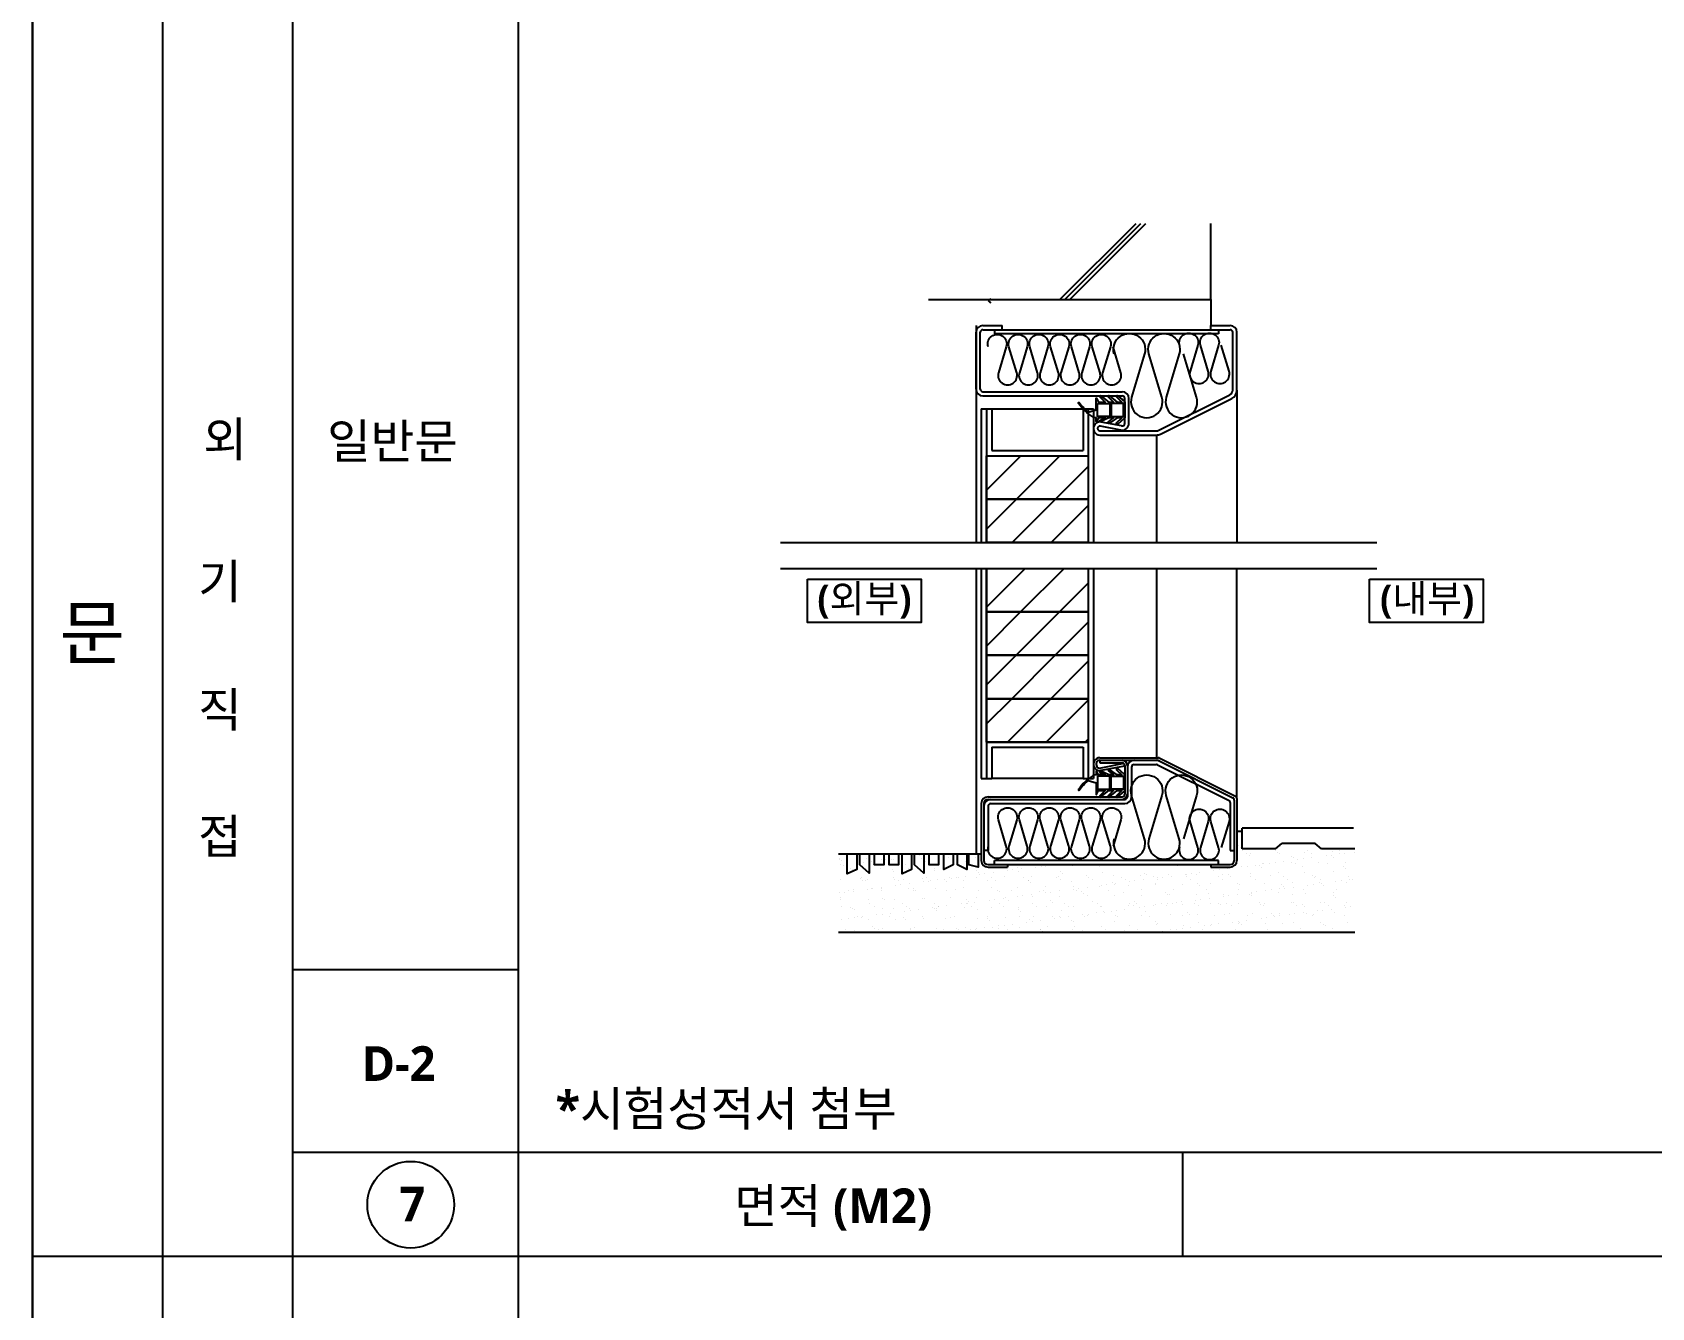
# Model space of a CAD drawing. Header units: millimetres. Extents: x 0 to 190005487, y 0 to 455456909.
# Drawn here: x 4299 to 5232, y 1022 to 1757 of the extents above; entities that cross this region are included whole.
import ezdxf
from ezdxf.enums import TextEntityAlignment as Align

# ---------------------------------------------------------------- set-up
doc = ezdxf.new("R2010")
doc.units = ezdxf.units.MM
doc.header["$LTSCALE"] = 800
doc.header["$MEASUREMENT"] = 0
doc.layers.get('0').update_dxf_attribs({"linetype": 'CONTINUOUS'})
for name, color, linetype in [('AA-BORD-FORM', 7, 'CONTINUOUS'), ('AA-DWXM-DOOR', 4, 'CONTINUOUS'), ('AA-DWXS', 8, 'CONTINUOUS'), ('AA-FLXS-FINL', 4, 'CONTINUOUS'), ('AA-WAXM-CONC', 2, 'CONTINUOUS'), ('AA-WAXS-FRPR', 9, 'CONTINUOUS'), ('AA-XXXX-PATT', 9, 'CONTINUOUS'), ('AA-XXXX-TEXT', 3, 'CONTINUOUS'), ('COL', 2, 'CONTINUOUS'), ('COR', 4, 'CONTINUOUS'), ('ETC', 6, 'CONTINUOUS'), ('WAL', 3, 'CONTINUOUS')]:
    doc.layers.add(name, color=color, linetype=linetype)
doc.styles.add('SH_대대리576', font='')
doc.styles.get('SH_대대리576').set_extended_font_data('NanumGothic', bold=True)
pattern_1 = [(45, (-923972.606, -105320.161), (-11.22532015, 11.22532015), [])]

# ---------------------------------------------------------------- blocks, each defined once
blk = doc.blocks.new('*X17')
at = {"color": 0}
for p, q in [((266376.8, 27664.2), (266376.8, 27664.2)), ((265647.3, 27637.8), (265647.3, 27637.8)), ((265755.8, 27634.2), (265755.8, 27634.2)), ((265766.2, 27635.6), (265766.2, 27635.6)), ((265782.4, 27637.7), (265782.4, 27637.7)), ((266378.3, 27654.1), (266378.3, 27654.1)), ((266382, 27650.7), (266382, 27650.7)), ((266386.3, 27644.5), (266386.3, 27644.5)), ((266394.7, 27639.1), (266394.7, 27639.1)), ((266399.4, 27634.8), (266399.4, 27634.8)), ((266401.1, 27639.9), (266401.1, 27639.9)), ((266448.6, 27644.6), (266448.6, 27644.6)), ((266453.4, 27640.6), (266453.4, 27640.6)), ((266457, 27639.2), (266457, 27639.2)), ((266459.5, 27652.3), (266459.5, 27652.3)), ((266479.4, 27634.1), (266479.4, 27634.1)), ((266504.6, 27640.3), (266504.6, 27640.3)), ((266510.8, 27644.7), (266510.8, 27644.7)), ((266519.3, 27639.4), (266519.3, 27639.4)), ((266546.3, 27634.7), (266546.3, 27634.7)), ((266556.8, 27636.1), (266556.8, 27636.1)), ((266558.6, 27642.3), (266558.6, 27642.3)), ((266573, 27638.2), (266573, 27638.2)), ((266573.1, 27644.8), (266573.1, 27644.8)), ((266581.6, 27639.5), (266581.6, 27639.5)), ((266600.2, 27641.8), (266600.2, 27641.8)), ((265613.1, 27628.8), (265613.1, 27628.8)), ((265613.4, 27628.1), (265613.4, 27628.1)), ((265615.4, 27618.3), (265615.4, 27618.3)), ((265616.8, 27625.5), (265616.8, 27625.5)), ((265620.9, 27616.5), (265620.9, 27616.5)), ((265634.2, 27609.5), (265634.2, 27609.5)), ((265638.8, 27608), (265638.8, 27608)), ((265648.1, 27620), (265648.1, 27620)), ((265658.5, 27621.4), (265658.5, 27621.4)), ((265665.8, 27628.7), (265665.8, 27628.7)), ((265674.8, 27623.6), (265674.8, 27623.6)), ((265677.7, 27618.4), (265677.7, 27618.4)), ((265692.8, 27610), (265692.8, 27610)), ((265694.3, 27627.1), (265694.3, 27627.1)), ((265701.9, 27627.1), (265701.9, 27627.1)), ((265712.3, 27628.5), (265712.3, 27628.5)), ((265714.2, 27608.8), (265714.2, 27608.8)), ((265716.9, 27628.5), (265716.9, 27628.5)), ((265717.9, 27605.4), (265717.9, 27605.4)), ((265728.6, 27630.6), (265728.6, 27630.6)), ((265740, 27618.5), (265740, 27618.5)), ((265745.2, 27610.6), (265745.2, 27610.6)), ((265771, 27630.4), (265771, 27630.4)), ((265774.4, 27626.4), (265774.4, 27626.4)), ((265778.1, 27623), (265778.1, 27623)), ((265795.5, 27607.1), (265795.5, 27607.1)), ((265796.3, 27610.4), (265796.3, 27610.4)), ((265802.3, 27618.7), (265802.3, 27618.7)), ((265823.3, 27631.1), (265823.3, 27631.1)), ((265850.4, 27612.3), (265850.4, 27612.3)), ((265855.6, 27624.6), (265855.6, 27624.6)), ((265864.5, 27618.8), (265864.5, 27618.8)), ((265874.5, 27630.8), (265874.5, 27630.8)), ((265875.5, 27606.4), (265875.5, 27606.4)), ((265879.2, 27603), (265879.2, 27603)), ((265908.5, 27602.6), (265908.5, 27602.6)), ((265935.7, 27606.1), (265935.7, 27606.1)), ((265946.1, 27607.5), (265946.1, 27607.5)), ((265953.9, 27612.8), (265953.9, 27612.8)), ((265956.7, 27604.6), (265956.7, 27604.6)), ((265962.4, 27609.6), (265962.4, 27609.6)), ((265989.5, 27613.2), (265989.5, 27613.2)), ((266000, 27614.6), (266000, 27614.6)), ((266007.9, 27614.7), (266007.9, 27614.7)), ((266016.2, 27616.7), (266016.2, 27616.7)), ((266036.7, 27603.9), (266036.7, 27603.9)), ((266060.2, 27615.4), (266060.2, 27615.4)), ((266111.4, 27615.1), (266111.4, 27615.1)), ((266117.9, 27602.1), (266117.9, 27602.1)), ((266165.4, 27617.1), (266165.4, 27617.1)), ((266217.8, 27617.7), (266217.8, 27617.7)), ((266261.8, 27615.6), (266261.8, 27615.6)), ((266268.9, 27617.5), (266268.9, 27617.5)), ((266303.8, 27602.8), (266303.8, 27602.8)), ((266331, 27606.4), (266331, 27606.4)), ((266341.4, 27607.8), (266341.4, 27607.8)), ((266357.7, 27609.9), (266357.7, 27609.9)), ((266375.3, 27620.1), (266375.3, 27620.1)), ((266384.8, 27613.5), (266384.8, 27613.5)), ((266395.2, 27614.8), (266395.2, 27614.8)), ((266411.5, 27617), (266411.5, 27617)), ((266419.3, 27616.6), (266419.3, 27616.6)), ((266423, 27613.2), (266423, 27613.2)), ((266425.1, 27619.8), (266425.1, 27619.8)), ((266426.5, 27619.9), (266426.5, 27619.9)), ((266438.7, 27620.6), (266438.7, 27620.6)), ((266449.1, 27621.9), (266449.1, 27621.9)), ((266454.7, 27602), (266454.7, 27602)), ((266465.3, 27624.1), (266465.3, 27624.1)), ((266480.5, 27621.8), (266480.5, 27621.8)), ((266483.1, 27630.7), (266483.1, 27630.7)), ((266487.4, 27619.9), (266487.4, 27619.9)), ((266492.5, 27627.7), (266492.5, 27627.7)), ((266500.5, 27614.8), (266500.5, 27614.8)), ((266502.9, 27629), (266502.9, 27629)), ((266505.9, 27601.8), (266505.9, 27601.8)), ((266519.2, 27631.2), (266519.2, 27631.2)), ((266532.8, 27622.5), (266532.8, 27622.5)), ((266549.6, 27620), (266549.6, 27620)), ((266559.9, 27603.7), (266559.9, 27603.7)), ((266560.6, 27632.3), (266560.6, 27632.3)), ((266580.6, 27614.1), (266580.6, 27614.1)), ((266584, 27622.2), (266584, 27622.2)), ((266584.2, 27610.7), (266584.2, 27610.7)), ((265614.7, 27589.5), (265614.7, 27589.5)), ((265654.1, 27591.3), (265654.1, 27591.3)), ((265655, 27593.1), (265655, 27593.1)), ((265657.8, 27587.9), (265657.8, 27587.9)), ((265663.5, 27587.7), (265663.5, 27587.7)), ((265666.5, 27570.7), (265666.5, 27570.7)), ((265667, 27590.2), (265667, 27590.2)), ((265675.2, 27571.9), (265675.2, 27571.9)), ((265676.9, 27572.1), (265676.9, 27572.1)), ((265693.2, 27574.2), (265693.2, 27574.2)), ((265694.1, 27571.4), (265694.1, 27571.4)), ((265717.3, 27593.2), (265717.3, 27593.2)), ((265718.2, 27589.9), (265718.2, 27589.9)), ((265720.4, 27577.8), (265720.4, 27577.8)), ((265725.8, 27587.8), (265725.8, 27587.8)), ((265730.8, 27579.2), (265730.8, 27579.2)), ((265735.3, 27589.5), (265735.3, 27589.5)), ((265746.4, 27572.1), (265746.4, 27572.1)), ((265747, 27581.3), (265747, 27581.3)), ((265755.2, 27571.3), (265755.2, 27571.3)), ((265772.2, 27591.9), (265772.2, 27591.9)), ((265774.2, 27584.9), (265774.2, 27584.9)), ((265779.6, 27593.3), (265779.6, 27593.3)), ((265784.6, 27586.2), (265784.6, 27586.2)), ((265788, 27587.9), (265788, 27587.9)), ((265797.6, 27571.9), (265797.6, 27571.9)), ((265800.9, 27588.4), (265800.9, 27588.4)), ((265815.4, 27588.8), (265815.4, 27588.8)), ((265819, 27585.4), (265819, 27585.4)), ((265824.6, 27592.6), (265824.6, 27592.6)), ((265828, 27592), (265828, 27592)), ((265838.5, 27593.3), (265838.5, 27593.3)), ((265841.9, 27593.4), (265841.9, 27593.4)), ((265850.3, 27588), (265850.3, 27588)), ((265851.6, 27573.8), (265851.6, 27573.8)), ((265854.7, 27595.5), (265854.7, 27595.5)), ((265875.7, 27592.3), (265875.7, 27592.3)), ((265881.9, 27599), (265881.9, 27599)), ((265892.3, 27600.4), (265892.3, 27600.4)), ((265896.6, 27587), (265896.6, 27587)), ((265904, 27574.5), (265904, 27574.5)), ((265904.2, 27593.5), (265904.2, 27593.5)), ((265912.6, 27588.1), (265912.6, 27588.1)), ((265929.8, 27594.3), (265929.8, 27594.3)), ((265955.1, 27574.2), (265955.1, 27574.2)), ((265966.5, 27593.6), (265966.5, 27593.6)), ((265974.9, 27588.3), (265974.9, 27588.3)), ((265976.6, 27586.4), (265976.6, 27586.4)), ((265980.3, 27583), (265980.3, 27583)), ((265982.1, 27594.9), (265982.1, 27594.9)), ((266009.2, 27576.2), (266009.2, 27576.2)), ((266028.7, 27593.7), (266028.7, 27593.7)), ((266033.3, 27594.7), (266033.3, 27594.7)), ((266037.2, 27588.4), (266037.2, 27588.4)), ((266040.4, 27600.5), (266040.4, 27600.5)), ((266057.8, 27584.6), (266057.8, 27584.6)), ((266061.5, 27576.8), (266061.5, 27576.8)), ((266061.8, 27571), (266061.8, 27571)), ((266072.2, 27572.3), (266072.2, 27572.3)), ((266087.3, 27596.6), (266087.3, 27596.6)), ((266088.5, 27574.5), (266088.5, 27574.5)), ((266091, 27593.9), (266091, 27593.9)), ((266099.5, 27588.5), (266099.5, 27588.5)), ((266112.7, 27576.6), (266112.7, 27576.6)), ((266115.7, 27578), (266115.7, 27578)), ((266126.1, 27579.4), (266126.1, 27579.4)), ((266137.8, 27583.9), (266137.8, 27583.9)), ((266139.6, 27597.3), (266139.6, 27597.3)), ((266141.5, 27580.5), (266141.5, 27580.5)), ((266142.3, 27581.5), (266142.3, 27581.5)), ((266153.3, 27594), (266153.3, 27594)), ((266161.7, 27588.6), (266161.7, 27588.6)), ((266166.7, 27578.5), (266166.7, 27578.5)), ((266169.5, 27585.1), (266169.5, 27585.1)), ((266179.9, 27586.5), (266179.9, 27586.5)), ((266190.8, 27597.1), (266190.8, 27597.1)), ((266196.2, 27588.6), (266196.2, 27588.6)), ((266198, 27601.5), (266198, 27601.5)), ((266201.6, 27598.1), (266201.6, 27598.1)), ((266215.6, 27594.1), (266215.6, 27594.1)), ((266219, 27582.1), (266219, 27582.1)), ((266219, 27579.2), (266219, 27579.2)), ((266223.3, 27592.2), (266223.3, 27592.2)), ((266224, 27588.7), (266224, 27588.7)), ((266233.7, 27593.6), (266233.7, 27593.6)), ((266244.8, 27599), (266244.8, 27599)), ((266250, 27595.7), (266250, 27595.7)), ((266270.2, 27579), (266270.2, 27579)), ((266277.2, 27599.3), (266277.2, 27599.3)), ((266277.9, 27594.2), (266277.9, 27594.2)), ((266279.2, 27599.7), (266279.2, 27599.7)), ((266286.3, 27588.8), (266286.3, 27588.8)), ((266287.6, 27600.7), (266287.6, 27600.7)), ((266297.2, 27599.7), (266297.2, 27599.7)), ((266299.1, 27581.4), (266299.1, 27581.4)), ((266302.8, 27578.1), (266302.8, 27578.1)), ((266324.2, 27580.9), (266324.2, 27580.9)), ((266340.2, 27594.3), (266340.2, 27594.3)), ((266348.3, 27599.4), (266348.3, 27599.4)), ((266348.6, 27588.9), (266348.6, 27588.9)), ((266359.2, 27599), (266359.2, 27599)), ((266362.9, 27595.6), (266362.9, 27595.6)), ((266376.6, 27581.6), (266376.6, 27581.6)), ((266380.3, 27579.7), (266380.3, 27579.7)), ((266402.3, 27601.4), (266402.3, 27601.4)), ((266402.4, 27594.4), (266402.4, 27594.4)), ((266410.9, 27589), (266410.9, 27589)), ((266427.7, 27581.3), (266427.7, 27581.3)), ((266440.4, 27597.2), (266440.4, 27597.2)), ((266457.1, 27571.2), (266457.1, 27571.2)), ((266460.3, 27579), (266460.3, 27579)), ((266464, 27575.6), (266464, 27575.6)), ((266464.7, 27594.5), (266464.7, 27594.5)), ((266467.5, 27572.6), (266467.5, 27572.6)), ((266473.2, 27589.2), (266473.2, 27589.2)), ((266481.7, 27583.3), (266481.7, 27583.3)), ((266483.8, 27574.7), (266483.8, 27574.7)), ((266510.9, 27578.3), (266510.9, 27578.3)), ((266520.4, 27596.5), (266520.4, 27596.5)), ((266521.4, 27579.7), (266521.4, 27579.7)), ((266524.1, 27593.2), (266524.1, 27593.2)), ((266527, 27594.6), (266527, 27594.6)), ((266534.1, 27583.9), (266534.1, 27583.9)), ((266535.4, 27589.3), (266535.4, 27589.3)), ((266537.6, 27581.8), (266537.6, 27581.8)), ((266541.5, 27577.2), (266541.5, 27577.2)), ((266564.8, 27585.4), (266564.8, 27585.4)), ((266575.2, 27586.8), (266575.2, 27586.8)), ((266585.3, 27583.7), (266585.3, 27583.7)), ((266589.3, 27594.8), (266589.3, 27594.8)), ((266591.5, 27588.9), (266591.5, 27588.9)), ((266597.7, 27589.4), (266597.7, 27589.4)), ((265612.7, 27563.6), (265612.7, 27563.6)), ((265615.1, 27554.4), (265615.1, 27554.4)), ((265616, 27551), (265616, 27551)), ((265623.1, 27565), (265623.1, 27565)), ((265631.6, 27568.2), (265631.6, 27568.2)), ((265639.4, 27567.1), (265639.4, 27567.1)), ((265640.1, 27569.5), (265640.1, 27569.5)), ((265668.3, 27551.7), (265668.3, 27551.7)), ((265671.2, 27543), (265671.2, 27543)), ((265693.8, 27568.3), (265693.8, 27568.3)), ((265695.1, 27553.7), (265695.1, 27553.7)), ((265698.8, 27550.3), (265698.8, 27550.3)), ((265719.5, 27551.4), (265719.5, 27551.4)), ((265733.5, 27543.1), (265733.5, 27543.1)), ((265756.1, 27568.5), (265756.1, 27568.5)), ((265758.9, 27567.9), (265758.9, 27567.9)), ((265773.5, 27553.4), (265773.5, 27553.4)), ((265776.3, 27551.9), (265776.3, 27551.9)), ((265795.8, 27543.2), (265795.8, 27543.2)), ((265818.4, 27568.6), (265818.4, 27568.6)), ((265825.8, 27554), (265825.8, 27554)), ((265836.4, 27569.5), (265836.4, 27569.5)), ((265846.5, 27542.6), (265846.5, 27542.6)), ((265856.4, 27551.3), (265856.4, 27551.3)), ((265856.9, 27544), (265856.9, 27544)), ((265858, 27543.3), (265858, 27543.3)), ((265860, 27547.9), (265860, 27547.9)), ((265873.2, 27546.1), (265873.2, 27546.1)), ((265877, 27553.8), (265877, 27553.8)), ((265880.7, 27568.7), (265880.7, 27568.7)), ((265900.3, 27549.7), (265900.3, 27549.7)), ((265910.7, 27551.1), (265910.7, 27551.1)), ((265916.5, 27568.8), (265916.5, 27568.8)), ((265920.2, 27565.4), (265920.2, 27565.4)), ((265920.3, 27543.4), (265920.3, 27543.4)), ((265927, 27553.2), (265927, 27553.2)), ((265931, 27555.7), (265931, 27555.7)), ((265937.6, 27549.5), (265937.6, 27549.5)), ((265943, 27568.8), (265943, 27568.8)), ((265954.2, 27556.8), (265954.2, 27556.8)), ((265964.6, 27558.1), (265964.6, 27558.1)), ((265980.8, 27560.3), (265980.8, 27560.3)), ((265982.6, 27543.5), (265982.6, 27543.5)), ((265983.4, 27556.4), (265983.4, 27556.4)), ((265997.7, 27567), (265997.7, 27567)), ((266005.3, 27568.9), (266005.3, 27568.9)), ((266008, 27563.9), (266008, 27563.9)), ((266017.6, 27548.8), (266017.6, 27548.8)), ((266018.4, 27565.2), (266018.4, 27565.2)), ((266021.3, 27545.4), (266021.3, 27545.4)), ((266034.5, 27556.1), (266034.5, 27556.1)), ((266034.7, 27567.4), (266034.7, 27567.4)), ((266044.9, 27543.7), (266044.9, 27543.7)), ((266067.5, 27569), (266067.5, 27569)), ((266077.7, 27566.3), (266077.7, 27566.3)), ((266081.4, 27563), (266081.4, 27563)), ((266088.5, 27558.1), (266088.5, 27558.1)), ((266098.8, 27547), (266098.8, 27547)), ((266107.2, 27543.8), (266107.2, 27543.8)), ((266129.8, 27569.1), (266129.8, 27569.1)), ((266140.9, 27558.8), (266140.9, 27558.8)), ((266158.9, 27564.6), (266158.9, 27564.6)), ((266167.9, 27540), (266167.9, 27540)), ((266169.5, 27543.9), (266169.5, 27543.9)), ((266178.8, 27546.3), (266178.8, 27546.3)), ((266182.5, 27543), (266182.5, 27543)), ((266192.1, 27569.3), (266192.1, 27569.3)), ((266192.1, 27558.5), (266192.1, 27558.5)), ((266220.3, 27540.7), (266220.3, 27540.7)), ((266231.7, 27544), (266231.7, 27544)), ((266238.9, 27563.9), (266238.9, 27563.9)), ((266241.8, 27542.9), (266241.8, 27542.9)), ((266242.6, 27560.5), (266242.6, 27560.5)), ((266246.1, 27560.5), (266246.1, 27560.5)), ((266252.2, 27544.2), (266252.2, 27544.2)), ((266254.4, 27569.4), (266254.4, 27569.4)), ((266260, 27544.6), (266260, 27544.6)), ((266268.4, 27546.4), (266268.4, 27546.4)), ((266271.5, 27540.4), (266271.5, 27540.4)), ((266294, 27544.1), (266294, 27544.1)), ((266295.6, 27549.9), (266295.6, 27549.9)), ((266298.4, 27561.1), (266298.4, 27561.1)), ((266306, 27551.3), (266306, 27551.3)), ((266316.7, 27569.5), (266316.7, 27569.5)), ((266320.2, 27562.1), (266320.2, 27562.1)), ((266322.3, 27553.5), (266322.3, 27553.5)), ((266325.5, 27542.4), (266325.5, 27542.4)), ((266340.1, 27543.9), (266340.1, 27543.9)), ((266343.8, 27540.5), (266343.8, 27540.5)), ((266349.4, 27557), (266349.4, 27557)), ((266349.6, 27560.9), (266349.6, 27560.9)), ((266356.3, 27544.2), (266356.3, 27544.2)), ((266359.9, 27558.4), (266359.9, 27558.4)), ((266376.1, 27560.5), (266376.1, 27560.5)), ((266377.8, 27543), (266377.8, 27543)), ((266378.9, 27569.6), (266378.9, 27569.6)), ((266400.2, 27561.4), (266400.2, 27561.4)), ((266403.3, 27564.1), (266403.3, 27564.1)), ((266403.6, 27562.8), (266403.6, 27562.8)), ((266403.9, 27558.1), (266403.9, 27558.1)), ((266413.7, 27565.5), (266413.7, 27565.5)), ((266418.6, 27544.3), (266418.6, 27544.3)), ((266421.3, 27542.1), (266421.3, 27542.1)), ((266429, 27542.8), (266429, 27542.8)), ((266429.9, 27567.6), (266429.9, 27567.6)), ((266441.2, 27569.7), (266441.2, 27569.7)), ((266456, 27563.5), (266456, 27563.5)), ((266480.9, 27544.5), (266480.9, 27544.5)), ((266481.4, 27559.7), (266481.4, 27559.7)), ((266483, 27544.7), (266483, 27544.7)), ((266501.3, 27541.4), (266501.3, 27541.4)), ((266503.5, 27569.8), (266503.5, 27569.8)), ((266507.1, 27563.3), (266507.1, 27563.3)), ((266535.4, 27545.4), (266535.4, 27545.4)), ((266543.2, 27544.6), (266543.2, 27544.6)), ((266561.1, 27565.2), (266561.1, 27565.2)), ((266561.4, 27559), (266561.4, 27559)), ((266565.1, 27555.6), (266565.1, 27555.6)), ((266565.8, 27569.9), (266565.8, 27569.9)), ((266582.5, 27539.7), (266582.5, 27539.7)), ((266586.5, 27545.2), (266586.5, 27545.2)), ((265617.2, 27512.4), (265617.2, 27512.4)), ((265617.3, 27537.5), (265617.3, 27537.5)), ((265631.1, 27514.2), (265631.1, 27514.2)), ((265635, 27536.2), (265635, 27536.2)), ((265638.7, 27532.8), (265638.7, 27532.8)), ((265641.3, 27531), (265641.3, 27531)), ((265641.6, 27515.6), (265641.6, 27515.6)), ((265647.7, 27518.2), (265647.7, 27518.2)), ((265656.1, 27516.8), (265656.1, 27516.8)), ((265657.8, 27517.8), (265657.8, 27517.8)), ((265669.6, 27513.1), (265669.6, 27513.1)), ((265679.6, 27537.6), (265679.6, 27537.6)), ((265685, 27521.3), (265685, 27521.3)), ((265695.3, 27532.9), (265695.3, 27532.9)), ((265695.4, 27522.7), (265695.4, 27522.7)), ((265710, 27518.3), (265710, 27518.3)), ((265711.6, 27524.8), (265711.6, 27524.8)), ((265716.2, 27534.4), (265716.2, 27534.4)), ((265720.7, 27512.9), (265720.7, 27512.9)), ((265736.1, 27516.1), (265736.1, 27516.1)), ((265738.8, 27528.4), (265738.8, 27528.4)), ((265739.8, 27512.8), (265739.8, 27512.8)), ((265741.9, 27537.7), (265741.9, 27537.7)), ((265747.7, 27533.6), (265747.7, 27533.6)), ((265749.2, 27529.8), (265749.2, 27529.8)), ((265765.5, 27531.9), (265765.5, 27531.9)), ((265772.3, 27518.4), (265772.3, 27518.4)), ((265774.7, 27514.8), (265774.7, 27514.8)), ((265792.6, 27535.5), (265792.6, 27535.5)), ((265796.2, 27533.7), (265796.2, 27533.7)), ((265798.9, 27533.3), (265798.9, 27533.3)), ((265799.9, 27530.3), (265799.9, 27530.3)), ((265803.1, 27536.9), (265803.1, 27536.9)), ((265804.2, 27537.8), (265804.2, 27537.8)), ((265817.3, 27514.4), (265817.3, 27514.4)), ((265819.3, 27539), (265819.3, 27539)), ((265827.1, 27515.5), (265827.1, 27515.5)), ((265834.6, 27518.5), (265834.6, 27518.5)), ((265852.9, 27535.3), (265852.9, 27535.3)), ((265866.5, 27537.9), (265866.5, 27537.9)), ((265877.4, 27531.9), (265877.4, 27531.9)), ((265878.3, 27515.2), (265878.3, 27515.2)), ((265896.8, 27518.6), (265896.8, 27518.6)), ((265897.3, 27513.7), (265897.3, 27513.7)), ((265901, 27510.3), (265901, 27510.3)), ((265905.2, 27535.9), (265905.2, 27535.9)), ((265928.8, 27538.1), (265928.8, 27538.1)), ((265932.3, 27517.2), (265932.3, 27517.2)), ((265956.4, 27535.7), (265956.4, 27535.7)), ((265957.5, 27531.2), (265957.5, 27531.2)), ((265959.1, 27518.7), (265959.1, 27518.7)), ((265961.2, 27527.9), (265961.2, 27527.9)), ((265978.6, 27511.9), (265978.6, 27511.9)), ((265983, 27508.8), (265983, 27508.8)), ((265984.6, 27517.9), (265984.6, 27517.9)), ((265991, 27538.2), (265991, 27538.2)), ((265999.3, 27510.9), (265999.3, 27510.9)), ((266010.4, 27537.6), (266010.4, 27537.6)), ((266021.4, 27518.8), (266021.4, 27518.8)), ((266026.4, 27514.5), (266026.4, 27514.5)), ((266035.8, 27517.6), (266035.8, 27517.6)), ((266036.8, 27515.9), (266036.8, 27515.9)), ((266038.7, 27529.5), (266038.7, 27529.5)), ((266053.1, 27518), (266053.1, 27518)), ((266053.3, 27538.3), (266053.3, 27538.3)), ((266058.6, 27511.2), (266058.6, 27511.2)), ((266062.8, 27538.3), (266062.8, 27538.3)), ((266080.3, 27521.6), (266080.3, 27521.6)), ((266083.7, 27518.9), (266083.7, 27518.9)), ((266089.8, 27519.6), (266089.8, 27519.6)), ((266090.7, 27523), (266090.7, 27523)), ((266106.9, 27525.1), (266106.9, 27525.1)), ((266113.9, 27538.1), (266113.9, 27538.1)), ((266115.6, 27538.4), (266115.6, 27538.4)), ((266118.7, 27528.8), (266118.7, 27528.8)), ((266122.4, 27525.4), (266122.4, 27525.4)), ((266134.1, 27528.7), (266134.1, 27528.7)), ((266139.8, 27509.5), (266139.8, 27509.5)), ((266142.2, 27520.2), (266142.2, 27520.2)), ((266144.5, 27530.1), (266144.5, 27530.1)), ((266146, 27519.1), (266146, 27519.1)), ((266160.8, 27532.2), (266160.8, 27532.2)), ((266177.9, 27538.5), (266177.9, 27538.5)), ((266187.9, 27535.8), (266187.9, 27535.8)), ((266193.3, 27520), (266193.3, 27520)), ((266198.3, 27537.1), (266198.3, 27537.1)), ((266199.9, 27527), (266199.9, 27527)), ((266208.3, 27519.2), (266208.3, 27519.2)), ((266214.6, 27539.3), (266214.6, 27539.3)), ((266219.8, 27508.8), (266219.8, 27508.8)), ((266240.2, 27538.6), (266240.2, 27538.6)), ((266247.3, 27521.9), (266247.3, 27521.9)), ((266270.5, 27519.3), (266270.5, 27519.3)), ((266279.9, 27526.3), (266279.9, 27526.3)), ((266283.6, 27523), (266283.6, 27523)), ((266299.7, 27522.6), (266299.7, 27522.6)), ((266302.5, 27538.7), (266302.5, 27538.7)), ((266332.8, 27519.4), (266332.8, 27519.4)), ((266350.9, 27522.3), (266350.9, 27522.3)), ((266361.2, 27524.6), (266361.2, 27524.6)), ((266364.7, 27538.9), (266364.7, 27538.9)), ((266378.3, 27509), (266378.3, 27509)), ((266394.6, 27511.2), (266394.6, 27511.2)), ((266395.1, 27519.5), (266395.1, 27519.5)), ((266404.9, 27524.3), (266404.9, 27524.3)), ((266421.7, 27514.8), (266421.7, 27514.8)), ((266427, 27539), (266427, 27539)), ((266432.1, 27516.1), (266432.1, 27516.1)), ((266441.2, 27523.9), (266441.2, 27523.9)), ((266444.9, 27520.5), (266444.9, 27520.5)), ((266448.4, 27518.3), (266448.4, 27518.3)), ((266457.2, 27525), (266457.2, 27525)), ((266457.4, 27519.6), (266457.4, 27519.6)), ((266475.6, 27521.9), (266475.6, 27521.9)), ((266486, 27523.2), (266486, 27523.2)), ((266489.3, 27539.1), (266489.3, 27539.1)), ((266502.2, 27525.4), (266502.2, 27525.4)), ((266505, 27538.1), (266505, 27538.1)), ((266508.4, 27524.7), (266508.4, 27524.7)), ((266519.7, 27519.7), (266519.7, 27519.7)), ((266522.4, 27522.1), (266522.4, 27522.1)), ((266529.4, 27528.9), (266529.4, 27528.9)), ((266539.8, 27530.3), (266539.8, 27530.3)), ((266551.6, 27539.2), (266551.6, 27539.2)), ((266556.1, 27532.5), (266556.1, 27532.5)), ((266562.4, 27526.7), (266562.4, 27526.7)), ((266582, 27519.8), (266582, 27519.8)), ((266583.2, 27536), (266583.2, 27536)), ((266593.6, 27537.4), (266593.6, 27537.4)), ((265625.1, 27492.8), (265625.1, 27492.8)), ((265642.6, 27492.4), (265642.6, 27492.4)), ((265676, 27498.6), (265676, 27498.6)), ((265679.7, 27495.2), (265679.7, 27495.2)), ((265687.3, 27492.9), (265687.3, 27492.9)), ((265696.6, 27494.4), (265696.6, 27494.4)), ((265749, 27495), (265749, 27495)), ((265749.6, 27493), (265749.6, 27493)), ((265757.2, 27496.8), (265757.2, 27496.8)), ((265800.1, 27494.8), (265800.1, 27494.8)), ((265811.9, 27493.1), (265811.9, 27493.1)), ((265837.2, 27496.1), (265837.2, 27496.1)), ((265837.8, 27489.7), (265837.8, 27489.7)), ((265840.9, 27492.8), (265840.9, 27492.8)), ((265854.1, 27496.7), (265854.1, 27496.7)), ((265864.9, 27493.2), (265864.9, 27493.2)), ((265874.2, 27493.2), (265874.2, 27493.2)), ((265875.3, 27494.6), (265875.3, 27494.6)), ((265891.6, 27496.8), (265891.6, 27496.8)), ((265906.5, 27497.4), (265906.5, 27497.4)), ((265918.4, 27494.4), (265918.4, 27494.4)), ((265918.8, 27500.3), (265918.8, 27500.3)), ((265929.2, 27501.7), (265929.2, 27501.7)), ((265936.5, 27493.4), (265936.5, 27493.4)), ((265944.9, 27488), (265944.9, 27488)), ((265945.4, 27503.8), (265945.4, 27503.8)), ((265957.7, 27497.2), (265957.7, 27497.2)), ((265972.6, 27507.4), (265972.6, 27507.4)), ((265998.5, 27493.7), (265998.5, 27493.7)), ((265998.8, 27493.5), (265998.8, 27493.5)), ((266002.1, 27490.3), (266002.1, 27490.3)), ((266007.2, 27488.1), (266007.2, 27488.1)), ((266011.7, 27499.1), (266011.7, 27499.1)), ((266061, 27493.6), (266061, 27493.6)), ((266062.3, 27507.9), (266062.3, 27507.9)), ((266064, 27499.8), (266064, 27499.8)), ((266069.5, 27488.2), (266069.5, 27488.2)), ((266079.7, 27491.9), (266079.7, 27491.9)), ((266115.2, 27499.5), (266115.2, 27499.5)), ((266123.3, 27493.7), (266123.3, 27493.7)), ((266131.8, 27488.3), (266131.8, 27488.3)), ((266159.7, 27491.2), (266159.7, 27491.2)), ((266169.2, 27501.5), (266169.2, 27501.5)), ((266185.6, 27493.8), (266185.6, 27493.8)), ((266194, 27488.4), (266194, 27488.4)), ((266221.6, 27502.1), (266221.6, 27502.1)), ((266223.5, 27505.4), (266223.5, 27505.4)), ((266233, 27489.9), (266233, 27489.9)), ((266240.9, 27489.5), (266240.9, 27489.5)), ((266247.9, 27493.9), (266247.9, 27493.9)), ((266256.3, 27488.5), (266256.3, 27488.5)), ((266260.2, 27493.5), (266260.2, 27493.5)), ((266270.6, 27494.9), (266270.6, 27494.9)), ((266272.7, 27501.9), (266272.7, 27501.9)), ((266286.9, 27497), (266286.9, 27497)), ((266301, 27507), (266301, 27507)), ((266310.2, 27494), (266310.2, 27494)), ((266314, 27500.6), (266314, 27500.6)), ((266318.6, 27488.7), (266318.6, 27488.7)), ((266320.9, 27488.8), (266320.9, 27488.8)), ((266324.5, 27502), (266324.5, 27502)), ((266326.7, 27503.8), (266326.7, 27503.8)), ((266340.7, 27504.1), (266340.7, 27504.1)), ((266367.9, 27507.7), (266367.9, 27507.7)), ((266372.5, 27494.1), (266372.5, 27494.1)), ((266379.1, 27504.5), (266379.1, 27504.5)), ((266380.9, 27488.8), (266380.9, 27488.8)), ((266381.1, 27506.3), (266381.1, 27506.3)), ((266384.7, 27502.9), (266384.7, 27502.9)), ((266430.2, 27504.3), (266430.2, 27504.3)), ((266434.7, 27494.3), (266434.7, 27494.3)), ((266443.2, 27488.9), (266443.2, 27488.9)), ((266462.3, 27504.6), (266462.3, 27504.6)), ((266484.3, 27506.2), (266484.3, 27506.2)), ((266497, 27494.4), (266497, 27494.4)), ((266505.5, 27489), (266505.5, 27489)), ((266536.6, 27506.9), (266536.6, 27506.9)), ((266542.3, 27503.9), (266542.3, 27503.9)), ((266546, 27500.5), (266546, 27500.5)), ((266559.3, 27494.5), (266559.3, 27494.5)), ((266563.7, 27488.1), (266563.7, 27488.1)), ((266567.7, 27489.1), (266567.7, 27489.1)), ((266587.8, 27506.6), (266587.8, 27506.6))]:
    blk.add_line(p, q, dxfattribs=at)
blk = doc.blocks.new('ssd')
at = {"color": 0}
for p, q in [((-0.71, 0), (0, 0.71)), ((-0.71, 0), (-0.5, 0)), ((-0.69, 0), (-0.69, 0.02)), ((-0.67, 0), (-0.67, 0.03)), ((-0.65, 0), (-0.65, 0.05)), ((-0.64, 0), (-0.64, 0.07)), ((-0.62, 0), (-0.62, 0.09)), ((-0.6, 0), (-0.6, 0.11)), ((-0.58, 0), (-0.58, 0.13)), ((-0.56, 0), (-0.56, 0.14)), ((-0.55, 0), (-0.55, 0.16)), ((-0.53, 0), (-0.53, 0.18)), ((-0.51, 0), (-0.51, 0.2)), ((-0.49, 0.09), (-0.49, 0.22)), ((-0.47, 0.16), (-0.47, 0.23)), ((-0.45, 0.21), (-0.45, 0.25)), ((-0.44, 0.24), (-0.44, 0.27)), ((-0.42, 0.27), (-0.42, 0.29)), ((-0.4, 0.3), (-0.4, 0.31)), ((-0.38, 0.32), (-0.38, 0.33)), ((-0.36, 0.34), (-0.36, 0.34)), ((-0.35, 0.36), (-0.35, 0.36)), ((-0.33, 0.38), (-0.33, 0.38)), ((-0.31, 0.39), (-0.31, 0.4)), ((-0.29, 0.41), (-0.29, 0.42)), ((-0.27, 0.42), (-0.27, 0.43)), ((-0.25, 0.43), (-0.25, 0.45)), ((-0.24, 0.44), (-0.24, 0.47)), ((-0.22, 0.45), (-0.22, 0.49)), ((-0.2, 0.46), (-0.2, 0.51)), ((-0.18, 0.47), (-0.18, 0.53)), ((-0.16, 0.47), (-0.16, 0.54)), ((-0.15, 0.48), (-0.15, 0.56)), ((-0.13, 0.48), (-0.13, 0.58)), ((-0.11, 0.49), (-0.11, 0.6)), ((-0.09, 0.49), (-0.09, 0.62)), ((-0.07, 0.49), (-0.07, 0.63)), ((-0.05, 0.5), (-0.05, 0.65)), ((-0.04, 0.5), (-0.04, 0.67)), ((-0.02, 0.5), (-0.02, 0.69)), ((0, 0.71), (0.71, 0)), ((0, 0.5), (0, 0.71)), ((0.02, 0.5), (0.02, 0.69)), ((0.04, 0.5), (0.04, 0.67)), ((0.05, 0.5), (0.05, 0.65)), ((0.07, 0.49), (0.07, 0.63)), ((0.09, 0.49), (0.09, 0.62)), ((0.11, 0.49), (0.11, 0.6)), ((0.13, 0.48), (0.13, 0.58)), ((0.15, 0.48), (0.15, 0.56)), ((0.16, 0.47), (0.16, 0.54)), ((0.18, 0.47), (0.18, 0.53)), ((0.2, 0.46), (0.2, 0.51)), ((0.22, 0.45), (0.22, 0.49)), ((0.24, 0.44), (0.24, 0.47)), ((0.25, 0.43), (0.25, 0.45)), ((0.27, 0.42), (0.27, 0.43)), ((0.29, 0.41), (0.29, 0.42)), ((0.31, 0.39), (0.31, 0.4)), ((0.33, 0.38), (0.33, 0.38)), ((0.35, 0.36), (0.35, 0.36)), ((0.36, 0.34), (0.36, 0.34)), ((0.38, 0.32), (0.38, 0.33)), ((0.4, 0.3), (0.4, 0.31)), ((0.42, 0.27), (0.42, 0.29)), ((0.44, 0.24), (0.44, 0.27)), ((0.45, 0.21), (0.45, 0.25)), ((0.47, 0.16), (0.47, 0.23)), ((0.49, 0.09), (0.49, 0.22)), ((0.5, 0), (0.71, 0)), ((0.51, 0), (0.51, 0.2)), ((0.53, 0), (0.53, 0.18)), ((0.55, 0), (0.55, 0.16)), ((0.56, 0), (0.56, 0.14)), ((0.58, 0), (0.58, 0.13)), ((0.6, 0), (0.6, 0.11)), ((0.62, 0), (0.62, 0.09)), ((0.64, 0), (0.64, 0.07)), ((0.65, 0), (0.65, 0.05)), ((0.67, 0), (0.67, 0.03)), ((0.69, 0), (0.69, 0.02))]:
    blk.add_line(p, q, dxfattribs=at)
blk = doc.blocks.new('insul1')
blk.add_lwpolyline([(0, 0.25, 1.344031), (0.35, 0.25), (0.2, 0.75, -1.344031), (0.55, 0.75), (0.4, 0.25)], format="xyb")

msp = doc.modelspace()

# ---------------------------------------------------------------- hatches: boundary and pattern name
at = {"layer": 'AA-XXXX-PATT'}
h = msp.add_hatch(dxfattribs=at)
h.set_pattern_fill('ANSI31', color=256, scale=5, style=0)
h.set_pattern_definition(pattern_1)
h.paths.add_polyline_path([(4848.78, 1513.33), (4907.4, 1513.33), (4907.4, 1488.33), (4848.78, 1488.33)])
h = msp.add_hatch(dxfattribs=at)
h.set_pattern_fill('ANSI31', color=256, scale=5, style=0)
h.set_pattern_definition(pattern_1)
h.paths.add_polyline_path([(4848.78, 1488.33), (4907.4, 1488.33), (4907.4, 1463.33), (4848.78, 1463.33)])
h = msp.add_hatch(dxfattribs=at)
h.set_pattern_fill('ANSI31', color=256, scale=5, style=0)
h.set_pattern_definition(pattern_1)
h.paths.add_polyline_path([(4848.78, 1448.33), (4907.4, 1448.33), (4907.4, 1423.33), (4848.78, 1423.33)])
h = msp.add_hatch(dxfattribs=at)
h.set_pattern_fill('ANSI31', color=256, scale=5, style=0)
h.set_pattern_definition(pattern_1)
h.paths.add_polyline_path([(4848.78, 1423.33), (4907.4, 1423.33), (4907.4, 1398.33), (4848.78, 1398.33)])
h = msp.add_hatch(dxfattribs=at)
h.set_pattern_fill('ANSI31', color=256, scale=5, style=0)
h.set_pattern_definition(pattern_1)
h.paths.add_polyline_path([(4848.78, 1398.33), (4907.4, 1398.33), (4907.4, 1373.33), (4848.78, 1373.33)])
h = msp.add_hatch(dxfattribs=at)
h.set_pattern_fill('ANSI31', color=256, scale=5, style=0)
h.set_pattern_definition(pattern_1)
h.paths.add_polyline_path([(4848.78, 1373.33), (4907.4, 1373.33), (4907.4, 1348.33), (4848.78, 1348.33)])

# ---------------------------------------------------------------- linework, layer by layer
for p, q in [((4978.05, 1603.52), (4978.05, 1588.48)), ((4846.68, 1588.48), (4857.8, 1588.48)), ((4857.8, 1586.08), (4857.8, 1588.48)), ((4978.05, 1588.48), (4989.17, 1588.48)), ((4978.05, 1586.08), (4978.05, 1588.48)), ((4842.77, 1551.81), (4842.77, 1584.58)), ((4845.17, 1551.81), (4845.17, 1584.58)), ((4846.68, 1586.08), (4857.8, 1586.08)), ((4853.29, 1586.08), (4982.56, 1586.08)), ((4853.29, 1586.08), (4853.29, 1583.67)), ((4982.56, 1583.67), (4853.29, 1583.67)), ((4978.05, 1586.08), (4989.17, 1586.08)), ((4982.56, 1586.08), (4982.56, 1583.67)), ((4990.67, 1551.24), (4990.67, 1584.58)), ((4993.08, 1551.24), (4993.08, 1584.58)), ((4846.68, 1550.31), (4926.94, 1550.31)), ((4846.68, 1547.9), (4926.94, 1547.9)), ((4928.45, 1532.02), (4928.45, 1546.4)), ((4930.85, 1531.67), (4930.85, 1546.4)), ((4948.05, 1528.08), (4989.01, 1548.56)), ((4949.13, 1525.92), (4990.09, 1546.4)), ((4926.66, 1530.55), (4914.87, 1532.8)), ((4914.17, 1527.76), (4946.71, 1527.76)), ((4914.17, 1525.35), (4946.71, 1525.35)), ((4926.21, 1528.19), (4914.42, 1530.44)), ((4730.01, 1463.33), (5073.77, 1463.33)), ((4730.01, 1448.33), (5073.77, 1448.33))]:
    msp.add_line(p, q)
for centre, radius, start, end in [((4846.68, 1584.58), 3.91, 90, 180), ((4989.17, 1584.58), 3.91, 0, 90), ((4846.68, 1584.58), 1.5, 90, 180), ((4989.17, 1584.58), 1.5, 0, 90), ((4846.68, 1551.81), 3.91, 180, 270), ((4846.68, 1551.81), 1.5, 180, 270), ((4926.94, 1546.4), 3.91, 0, 90), ((4987.67, 1551.24), 3.01, 296.56505, 0), ((4987.67, 1551.24), 5.41, 296.56505, 0), ((4926.94, 1546.4), 1.5, 0, 90), ((4914.17, 1529.11), 3.76, 79.17626, 270), ((4926.94, 1532.02), 3.91, 259.17626, 0), ((4926.94, 1532.02), 1.5, 259.17626, 0), ((4914.17, 1529.11), 1.35, 79.17626, 270), ((4946.71, 1530.76), 3.01, 270, 296.56505), ((4946.71, 1530.76), 5.41, 270, 296.56505)]:
    msp.add_arc(centre, radius, start, end)
at = {"layer": 'AA-BORD-FORM'}
for points in [[(4745.6, 1442.29), (4811.18, 1442.29), (4811.18, 1417.32), (4745.6, 1417.32)], [(5069.54, 1442.29), (5135.12, 1442.29), (5135.12, 1417.32), (5069.54, 1417.32)]]:
    msp.add_lwpolyline(points, close=True, dxfattribs=at)
at = {"layer": 'AA-DWXM-DOOR', "color": 7}
for p, q in [((4842.77, 1588.48), (4842.77, 1463.33)), ((4845.77, 1540.38), (4845.77, 1463.33)), ((4845.77, 1540.38), (4851.79, 1540.38)), ((4848.78, 1540.38), (4848.78, 1463.33)), ((4851.79, 1540.38), (4904.4, 1540.38)), ((4851.79, 1540.38), (4851.79, 1516.33)), ((4904.4, 1540.38), (4910.41, 1540.38)), ((4904.4, 1540.38), (4904.4, 1516.33)), ((4907.4, 1540.38), (4907.4, 1463.33)), ((4910.41, 1540.38), (4910.41, 1463.33)), ((4848.78, 1513.33), (4907.4, 1513.33)), ((4851.79, 1516.33), (4904.4, 1516.33)), ((4842.77, 1448.33), (4842.77, 1283.69)), ((4845.77, 1448.33), (4845.77, 1327.28)), ((4848.78, 1448.33), (4848.78, 1327.28)), ((4907.4, 1448.33), (4907.4, 1327.28)), ((4910.41, 1448.33), (4910.41, 1327.28)), ((4848.78, 1348.33), (4907.4, 1348.33)), ((4851.79, 1345.32), (4904.4, 1345.32)), ((4851.79, 1345.32), (4851.79, 1327.28)), ((4904.4, 1345.32), (4904.4, 1327.28)), ((4845.77, 1327.28), (4851.79, 1327.28)), ((4904.4, 1327.28), (4851.79, 1327.28)), ((4904.4, 1327.28), (4910.41, 1327.28))]:
    msp.add_line(p, q, dxfattribs=at)
at = {"layer": 'AA-DWXM-DOOR'}
for p, q in [((4993.08, 1551.24), (4993.08, 1463.33)), ((4946.71, 1525.35), (4946.71, 1463.33)), ((4946.71, 1448.33), (4946.71, 1339.31)), ((4993.08, 1315.83), (4993.08, 1448.33)), ((4914.17, 1339.31), (4947.63, 1339.31)), ((4914.17, 1337.81), (4947.28, 1337.81)), ((4914.17, 1337.81), (4914.17, 1336.3)), ((4914.17, 1336.3), (4926.94, 1336.3)), ((4927.97, 1335.9), (4914.59, 1333.34)), ((4927.97, 1335.9), (4928.25, 1334.42)), ((4928.45, 1334.8), (4928.45, 1318.27)), ((4929.95, 1334.8), (4929.95, 1316.76)), ((4933.86, 1335.4), (4946.71, 1335.4)), ((4947.38, 1335.24), (4988.34, 1314.76)), ((4947.95, 1337.65), (4990.75, 1316.25)), ((4948.3, 1339.15), (4992.25, 1317.18)), ((4928.25, 1334.42), (4914.87, 1331.86)), ((4932.35, 1333.9), (4932.35, 1316.76)), ((4849.68, 1316.76), (4926.94, 1316.76)), ((4845.77, 1312.85), (4845.77, 1280.09)), ((4847.28, 1312.85), (4847.28, 1280.09)), ((4849.68, 1315.26), (4928.45, 1315.26)), ((4849.68, 1311.35), (4849.68, 1285.89)), ((4851.18, 1312.85), (4928.45, 1312.85)), ((4989.17, 1313.42), (4989.17, 1285.89)), ((4991.58, 1314.91), (4991.58, 1280.09)), ((4993.08, 1315.83), (4993.08, 1280.09)), ((4849.68, 1285.89), (4847.28, 1285.89)), ((4982.56, 1280.09), (4853.29, 1280.09)), ((4853.29, 1277.68), (4853.29, 1280.09)), ((4982.56, 1277.68), (4982.56, 1280.09)), ((4989.17, 1285.89), (4991.58, 1285.89)), ((4849.68, 1277.68), (4860.8, 1277.68)), ((4849.68, 1276.18), (4860.8, 1276.18)), ((4853.29, 1277.68), (4982.56, 1277.68)), ((4860.8, 1277.68), (4860.8, 1276.18)), ((4978.05, 1277.68), (4989.17, 1277.68)), ((4978.05, 1277.68), (4978.05, 1276.18)), ((4978.05, 1276.18), (4989.17, 1276.18))]:
    msp.add_line(p, q, dxfattribs=at)
for centre, radius, start, end in [((4914.17, 1335.55), 3.76, 90, 280.82374), ((4914.17, 1335.55), 2.25, 90, 280.82374), ((4926.94, 1334.8), 3.01, 0, 90), ((4926.94, 1334.8), 1.5, 0, 90), ((4933.86, 1333.9), 3.91, 90, 180), ((4933.86, 1333.9), 1.5, 90, 180), ((4946.71, 1333.9), 3.91, 63.43495, 90), ((4946.71, 1333.9), 1.5, 63.43495, 90), ((4947.28, 1336.3), 1.5, 63.43495, 90), ((4947.63, 1337.81), 1.5, 63.43495, 90), ((4849.68, 1312.85), 3.91, 90, 180), ((4926.94, 1318.27), 1.5, 270, 0), ((4926.94, 1318.27), 3.01, 270, 0), ((4928.45, 1316.76), 1.5, 270, 0), ((4928.45, 1316.76), 3.91, 270, 0), ((4990.07, 1314.91), 1.5, 0, 63.43495), ((4991.58, 1315.83), 1.5, 0, 63.43495), ((4849.68, 1312.85), 2.4, 90, 180), ((4851.18, 1311.35), 3.91, 90, 180), ((4851.18, 1311.35), 1.5, 90, 180), ((4987.67, 1313.42), 1.5, 0, 63.43495), ((4849.68, 1280.09), 3.91, 180, 270), ((4849.68, 1280.09), 2.4, 180, 270), ((4989.17, 1280.09), 3.91, 270, 0), ((4989.17, 1280.09), 2.4, 270, 0)]:
    msp.add_arc(centre, radius, start, end, dxfattribs=at)
at = {"layer": 'AA-DWXS'}
for points in [[(4902.24, 1544.03, 0.060725), (4907.29, 1538.57), (4911.91, 1539.81), (4911.91, 1544.32), (4911.91, 1546.58), (4912.1, 1546.58), (4913.26, 1544.32), (4917.18, 1544.32), (4914.15, 1547.31, -0.955438), (4914.75, 1547.98), (4919.22, 1544.32), (4921.99, 1544.32), (4918.96, 1547.31, -0.955438), (4919.56, 1547.98), (4924.03, 1544.32), (4926.8, 1544.32), (4923.77, 1547.31, -0.955438), (4924.37, 1547.98), (4928.2, 1544.85, -0.224848), (4928.45, 1544.32), (4928.45, 1535.3, -0.224848), (4928.2, 1534.78), (4924.37, 1531.65, -0.955438), (4923.77, 1532.32), (4926.8, 1535.3), (4924.03, 1535.3), (4919.67, 1532.22, -0.955438), (4919.07, 1532.89), (4921.99, 1535.3), (4919.22, 1535.3), (4914.75, 1533.07, -0.955438), (4914.15, 1533.74), (4917.18, 1535.3), (4913.26, 1535.3), (4912.1, 1533.05), (4911.91, 1533.05), (4911.91, 1535.3), (4911.66, 1535.3, -0.145536), (4910.02, 1535.79, -0.091197), (4901.81, 1543.59, -1.175141), (4902.3, 1543.95)], [(4902.24, 1320.64, -0.060725), (4907.29, 1326.09), (4911.91, 1324.85), (4911.91, 1320.34), (4911.91, 1318.09), (4912.1, 1318.09), (4913.26, 1320.34), (4917.18, 1320.34), (4914.15, 1317.36, 0.955438), (4914.75, 1316.68), (4919.22, 1320.34), (4921.99, 1320.34), (4918.96, 1317.36, 0.955438), (4919.56, 1316.68), (4924.03, 1320.34), (4926.8, 1320.34), (4923.77, 1317.36, 0.955438), (4924.37, 1316.68), (4928.2, 1319.82, 0.224848), (4928.45, 1320.34), (4928.45, 1329.36, 0.224848), (4928.2, 1329.88), (4924.37, 1333.01, 0.955438), (4923.77, 1332.34), (4926.8, 1329.36), (4924.03, 1329.36), (4919.67, 1332.44, 0.955438), (4919.07, 1331.77), (4921.99, 1329.36), (4919.22, 1329.36), (4914.75, 1331.59, 0.955438), (4914.15, 1330.92), (4917.18, 1329.36), (4913.26, 1329.36), (4912.1, 1331.61), (4911.91, 1331.61), (4911.91, 1329.36), (4911.66, 1329.36, 0.145536), (4910.02, 1328.87, 0.091197), (4901.81, 1321.07, 1.175141), (4902.3, 1320.72)]]:
    msp.add_lwpolyline(points, format="xyb", dxfattribs=at)
for points in [[(4912.66, 1543.57), (4919.8, 1543.57), (4919.8, 1536.06), (4912.66, 1536.06)], [(4927.69, 1543.57), (4920.55, 1543.57), (4920.55, 1536.06), (4927.69, 1536.06)], [(4912.66, 1321.09), (4919.8, 1321.09), (4919.8, 1328.61), (4912.66, 1328.61)], [(4927.69, 1321.09), (4920.55, 1321.09), (4920.55, 1328.61), (4927.69, 1328.61)]]:
    msp.add_lwpolyline(points, close=True, dxfattribs=at)
at = {"layer": 'AA-FLXS-FINL'}
for p, q in [((5060.3, 1298.73), (4996.09, 1298.73)), ((4996.09, 1286.7), (4996.09, 1298.73)), ((4993.08, 1297.02), (4996.09, 1297.02)), ((5015.32, 1286.7), (5018.93, 1289.8)), ((5038.16, 1289.8), (5018.93, 1289.8)), ((5041.77, 1286.7), (5038.16, 1289.8)), ((4845.77, 1283.69), (4763.43, 1283.69)), ((5015.32, 1286.7), (4996.09, 1286.7)), ((5061, 1286.7), (5041.77, 1286.7))]:
    msp.add_line(p, q, dxfattribs=at)
at = {"layer": 'AA-WAXM-CONC'}
for p, q in [((4978.05, 1603.52), (4978.05, 1647.35)), ((4815.41, 1603.52), (4978.05, 1603.52)), ((5061, 1238.6), (4763.43, 1238.6))]:
    msp.add_line(p, q, dxfattribs=at)
at = {"layer": 'AA-XXXX-PATT'}
for p, q in [((4891.09, 1603.52), (4934.93, 1647.35)), ((4893.91, 1603.52), (4937.75, 1647.35)), ((4896.73, 1603.52), (4940.57, 1647.35))]:
    msp.add_line(p, q, dxfattribs=at)
for points in [[(4848.78, 1513.33), (4907.4, 1513.33), (4907.4, 1488.33), (4848.78, 1488.33)], [(4848.78, 1488.33), (4907.4, 1488.33), (4907.4, 1463.33), (4848.78, 1463.33)], [(4848.78, 1448.33), (4907.4, 1448.33), (4907.4, 1423.33), (4848.78, 1423.33)], [(4848.78, 1423.33), (4907.4, 1423.33), (4907.4, 1398.33), (4848.78, 1398.33)], [(4848.78, 1398.33), (4907.4, 1398.33), (4907.4, 1373.33), (4848.78, 1373.33)], [(4848.78, 1373.33), (4907.4, 1373.33), (4907.4, 1348.33), (4848.78, 1348.33)]]:
    msp.add_lwpolyline(points, close=True, dxfattribs=at)
for points in [[(4773.92, 1283.69), (4773.92, 1274.77), (4768.51, 1272.37), (4768.51, 1283.69)], [(4781.13, 1283.69), (4781.13, 1272.67), (4775.72, 1277.48), (4775.72, 1283.69)], [(4789.55, 1283.69), (4789.55, 1277.48), (4784.14, 1277.48), (4784.14, 1283.69)], [(4797.97, 1283.69), (4797.97, 1277.48), (4792.56, 1277.48), (4792.56, 1283.69)], [(4805.48, 1283.69), (4805.48, 1274.77), (4800.07, 1272.37), (4800.07, 1283.69)], [(4812.7, 1283.69), (4812.7, 1272.67), (4807.29, 1277.48), (4807.29, 1283.69)], [(4821.12, 1283.69), (4821.12, 1277.48), (4815.7, 1277.48), (4815.7, 1283.69)], [(4829.53, 1283.69), (4829.53, 1277.48), (4824.12, 1274.77), (4824.12, 1283.69)], [(4837.35, 1283.69), (4837.35, 1274.77), (4831.94, 1277.48), (4831.94, 1283.69)], [(4843.96, 1283.69), (4843.96, 1276.28), (4838.55, 1277.48), (4838.55, 1283.69)]]:
    msp.add_lwpolyline(points, dxfattribs=at)
at = {"layer": 'COR'}
for p, q in [((4578.77, 2621.96), (4578.77, 326.96)), ((4373.77, 2501.96), (4373.77, 326.96)), ((4448.77, 2501.96), (4448.77, 326.96)), ((4578.77, 1216.96), (4448.77, 1216.96)), ((4448.77, 1111.96), (6065.01, 1111.96)), ((4961.89, 1051.96), (4961.89, 1111.96))]:
    msp.add_line(p, q, dxfattribs=at)
msp.add_circle((4516.87, 1081.59), 25, dxfattribs=at)
at = {"layer": 'WAL'}
for p, q in [((4298.77, 2621.96), (4298.77, 326.96)), ((4298.77, 2621.96), (4298.77, 326.96)), ((4298.77, 1051.96), (7831.25, 1051.96))]:
    msp.add_line(p, q, dxfattribs=at)
msp.add_lwpolyline([(7831.25, 326.96), (4298.77, 326.96), (4298.77, 2621.96), (7831.25, 2621.96), (7831.25, 326.96)], dxfattribs=at)

# ---------------------------------------------------------------- block references
at = {"layer": 'AA-DWXS', "xscale": 1.503119290573522, "yscale": 1.503119290573522, "zscale": 1.503119290573522, "rotation": 90}
msp.add_blockref('ssd', (4850.98, 1602.67), dxfattribs=at)
at = {"layer": 'AA-WAXS-FRPR', "rotation": 180, "row_count": 1, "row_spacing": 0}
for p, xscale, yscale, zscale, column_count, column_spacing in [((4849.68, 1583.77), -30, 30, 30, 6, -12), ((4922.35, 1584.58), -50, 50, 50, 2, -20), ((4960.06, 1584.58), -30, 30, 30, 2, -12)]:
    msp.add_blockref('insul1', p, dxfattribs=dict(at, xscale=xscale, yscale=yscale, zscale=zscale, column_count=column_count, column_spacing=column_spacing))
at = {"layer": 'AA-WAXS-FRPR', "row_count": 1, "row_spacing": 0}
for p, xscale, yscale, zscale, column_count, column_spacing in [((4922.35, 1280.09), 50, 50, 50, 2, 20), ((4849.68, 1280.89), 30, 30, 30, 6, 12), ((4960.06, 1280.09), 30, 30, 30, 2, 12)]:
    msp.add_blockref('insul1', p, dxfattribs=dict(at, xscale=xscale, yscale=yscale, zscale=zscale, column_count=column_count, column_spacing=column_spacing))
at = {"layer": 'AA-XXXX-PATT', "xscale": 0.3006238541565835, "yscale": 0.3006238541565835, "zscale": 0.3006238541565835}
msp.add_blockref('*X17', (-75085.72, -7024.91), dxfattribs=at)

# ---------------------------------------------------------------- texts
at = {"color": 2, "style": 'SH_대대리576'}
msp.add_text('문', height=30, dxfattribs=at).set_placement((4314.4, 1396.32))
at = {"layer": 'AA-XXXX-TEXT', "style": 'SH_대대리576'}
for s, p in [('(외부)', (4778.39, 1430.32)), ('(내부)', (5102.76, 1430.32))]:
    msp.add_text(s, height=16, dxfattribs=at).set_placement(p, align=Align.MIDDLE)
at = {"layer": 'COL', "style": 'SH_대대리576'}
for s, p in [('외', (4397.31, 1512.96)), ('일반문', (4468.69, 1511.73)), ('기', (4394.31, 1430.96)), ('직', (4394.31, 1356.96)), ('접', (4394.31, 1283.96)), ('D-2', (4488.55, 1152.96)), ('면적 (M2)', (4703.31, 1070.96)), ('7', (4510.35, 1071.96))]:
    msp.add_text(s, height=20, dxfattribs=at).set_placement(p)
at = {"layer": 'ETC', "style": 'SH_대대리576'}
msp.add_text('*시험성적서 첨부', height=20, dxfattribs=at).set_placement((4600.31, 1126.96))

doc.saveas('drawing.dxf')
